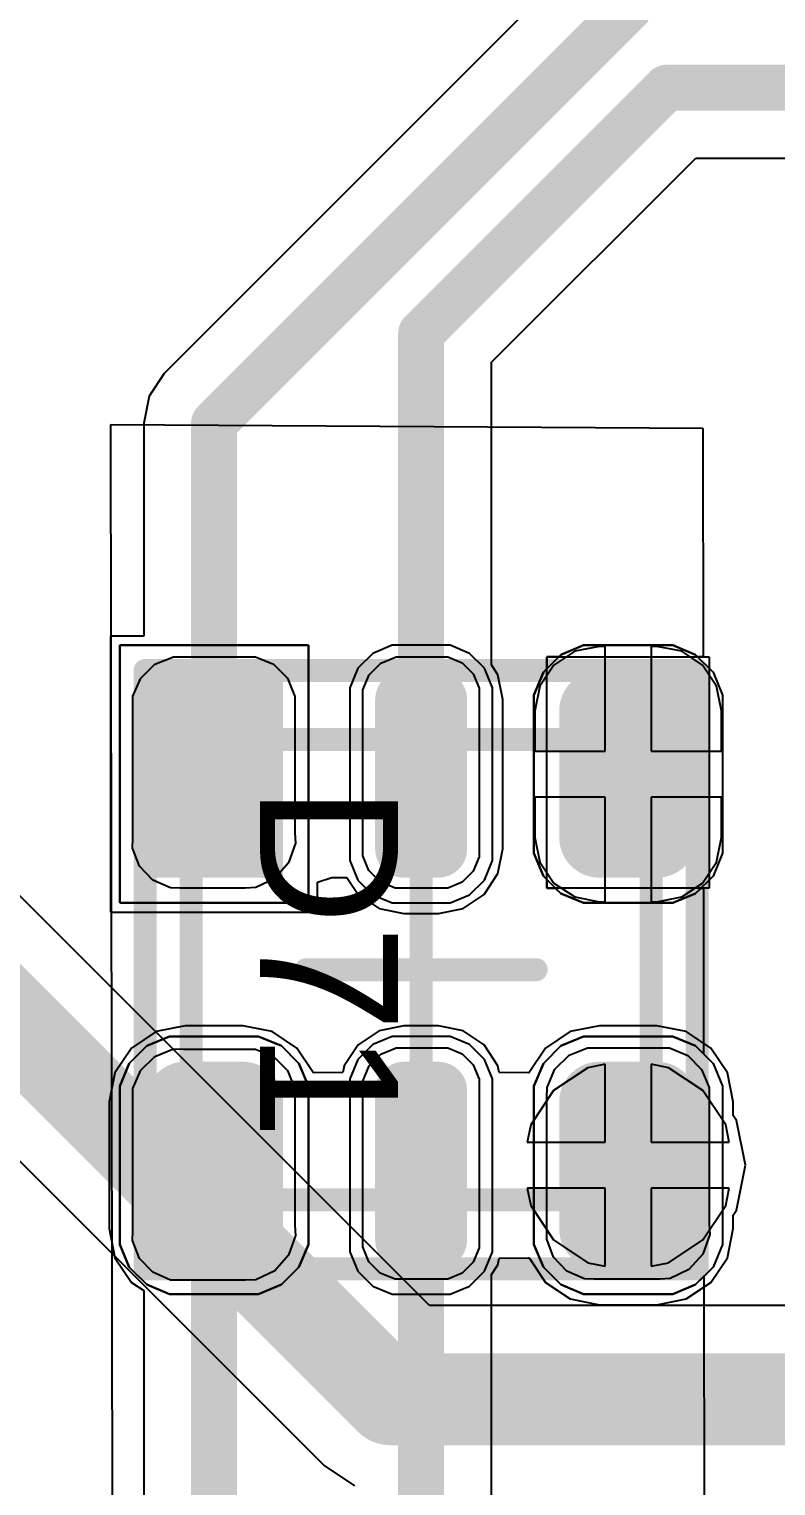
# Model space of a CAD drawing. Header units: inches. Extents: x -27 to 142, y -1 to 42.
# Drawn here: x 91.13 to 94.37, y 14.92 to 21.25 of the extents above; entities that cross this region are included whole.
import ezdxf

# ---------------------------------------------------------------- set-up
doc = ezdxf.new("R2010")
doc.units = ezdxf.units.IN
for name, color, linetype in [('Bottom Layer', 5, 'Continuous'), ('Mechanical 13', 56, 'Continuous'), ('Mechanical 15', 56, 'Continuous'), ('Top Layer', 1, 'Continuous'), ('Top Overlay', 2, 'Continuous'), ('Top Paste', 8, 'Continuous'), ('Top Solder', 216, 'Continuous'), ('Via Holes', 16, 'Continuous')]:
    doc.layers.add(name, color=color, linetype=linetype)
doc.styles.add('Arial', font='', dxfattribs={"height": 0.2})
doc.styles.get('Arial').set_extended_font_data('Arial')

# ---------------------------------------------------------------- blocks, each defined once
blk = doc.blocks.new('APA_RGB_LED_2020_843')
at = {"layer": 'Top Layer'}
h = blk.add_hatch(color=1, dxfattribs=at)
edge = h.paths.add_edge_path()
edge.add_arc((-1.125, 1.025), 0.125, 90, 180)
edge.add_line((-1.25, 1.025), (-1.25, 0.775))
edge.add_arc((-1.125, 0.775), 0.125, 180, 270)
edge.add_line((-1.125, 0.65), (-0.575, 0.65))
edge.add_arc((-0.575, 0.775), 0.125, 270, 360)
edge.add_line((-0.45, 0.775), (-0.45, 1.025))
edge.add_arc((-0.575, 1.025), 0.125, 0, 90)
edge.add_line((-0.575, 1.15), (-1.125, 1.15))
h = blk.add_hatch(color=1, dxfattribs=at)
edge = h.paths.add_edge_path()
edge.add_arc((0.575, 1.025), 0.125, 90, 180)
edge.add_line((0.45, 1.025), (0.45, 0.775))
edge.add_arc((0.575, 0.775), 0.125, 180, 270)
edge.add_line((0.575, 0.65), (1.125, 0.65))
edge.add_arc((1.125, 0.775), 0.125, 270, 360)
edge.add_line((1.25, 0.775), (1.25, 1.025))
edge.add_arc((1.125, 1.025), 0.125, 0, 90)
edge.add_line((1.125, 1.15), (0.575, 1.15))
h = blk.add_hatch(color=1, dxfattribs=at)
edge = h.paths.add_edge_path()
edge.add_arc((-1.175, 0.075), 0.075, 90, 180)
edge.add_line((-1.25, 0.075), (-1.25, -0.075))
edge.add_arc((-1.175, -0.075), 0.075, 180, 270)
edge.add_line((-1.175, -0.15), (-0.525, -0.15))
edge.add_arc((-0.525, -0.075), 0.075, 270, 360)
edge.add_line((-0.45, -0.075), (-0.45, 0.075))
edge.add_arc((-0.525, 0.075), 0.075, 0, 90)
edge.add_line((-0.525, 0.15), (-1.175, 0.15))
h = blk.add_hatch(color=1, dxfattribs=at)
edge = h.paths.add_edge_path()
edge.add_arc((0.525, 0.075), 0.075, 90, 180)
edge.add_line((0.45, 0.075), (0.45, -0.075))
edge.add_arc((0.525, -0.075), 0.075, 180, 270)
edge.add_line((0.525, -0.15), (1.175, -0.15))
edge.add_arc((1.175, -0.075), 0.075, 270, 360)
edge.add_line((1.25, -0.075), (1.25, 0.075))
edge.add_arc((1.175, 0.075), 0.075, 0, 90)
edge.add_line((1.175, 0.15), (0.525, 0.15))
blk.add_hatch(color=1, dxfattribs=at).paths.add_polyline_path([(-1.25, -0.65), (-0.45, -0.65), (-0.45, -1.15), (-1.25, -1.15)])
h = blk.add_hatch(color=1, dxfattribs=at)
edge = h.paths.add_edge_path()
edge.add_arc((0.575, -0.775), 0.125, 90, 180)
edge.add_line((0.45, -0.775), (0.45, -1.025))
edge.add_arc((0.575, -1.025), 0.125, 180, 270)
edge.add_line((0.575, -1.15), (1.125, -1.15))
edge.add_arc((1.125, -1.025), 0.125, 270, 360)
edge.add_line((1.25, -1.025), (1.25, -0.775))
edge.add_arc((1.125, -0.775), 0.125, 0, 90)
edge.add_line((1.125, -0.65), (0.575, -0.65))
at = {"layer": 'Top Paste'}
h = blk.add_hatch(color=8, dxfattribs=at)
edge = h.paths.add_edge_path()
edge.add_arc((-1.125, 1.025), 0.125, 90, 180)
edge.add_line((-1.25, 1.025), (-1.25, 0.775))
edge.add_arc((-1.125, 0.775), 0.125, 180, 270)
edge.add_line((-1.125, 0.65), (-0.575, 0.65))
edge.add_arc((-0.575, 0.775), 0.125, 270, 360)
edge.add_line((-0.45, 0.775), (-0.45, 1.025))
edge.add_arc((-0.575, 1.025), 0.125, 0, 90)
edge.add_line((-0.575, 1.15), (-1.125, 1.15))
h = blk.add_hatch(color=8, dxfattribs=at)
edge = h.paths.add_edge_path()
edge.add_arc((0.575, 1.025), 0.125, 90, 180)
edge.add_line((0.45, 1.025), (0.45, 0.775))
edge.add_arc((0.575, 0.775), 0.125, 180, 270)
edge.add_line((0.575, 0.65), (1.125, 0.65))
edge.add_arc((1.125, 0.775), 0.125, 270, 360)
edge.add_line((1.25, 0.775), (1.25, 1.025))
edge.add_arc((1.125, 1.025), 0.125, 0, 90)
edge.add_line((1.125, 1.15), (0.575, 1.15))
h = blk.add_hatch(color=8, dxfattribs=at)
edge = h.paths.add_edge_path()
edge.add_arc((-1.175, 0.075), 0.075, 90, 180)
edge.add_line((-1.25, 0.075), (-1.25, -0.075))
edge.add_arc((-1.175, -0.075), 0.075, 180, 270)
edge.add_line((-1.175, -0.15), (-0.525, -0.15))
edge.add_arc((-0.525, -0.075), 0.075, 270, 360)
edge.add_line((-0.45, -0.075), (-0.45, 0.075))
edge.add_arc((-0.525, 0.075), 0.075, 0, 90)
edge.add_line((-0.525, 0.15), (-1.175, 0.15))
h = blk.add_hatch(color=8, dxfattribs=at)
edge = h.paths.add_edge_path()
edge.add_arc((0.525, 0.075), 0.075, 90, 180)
edge.add_line((0.45, 0.075), (0.45, -0.075))
edge.add_arc((0.525, -0.075), 0.075, 180, 270)
edge.add_line((0.525, -0.15), (1.175, -0.15))
edge.add_arc((1.175, -0.075), 0.075, 270, 360)
edge.add_line((1.25, -0.075), (1.25, 0.075))
edge.add_arc((1.175, 0.075), 0.075, 0, 90)
edge.add_line((1.175, 0.15), (0.525, 0.15))
blk.add_hatch(color=8, dxfattribs=at).paths.add_polyline_path([(-1.25, -0.65), (-0.45, -0.65), (-0.45, -1.15), (-1.25, -1.15)])
h = blk.add_hatch(color=8, dxfattribs=at)
edge = h.paths.add_edge_path()
edge.add_arc((0.575, -0.775), 0.125, 90, 180)
edge.add_line((0.45, -0.775), (0.45, -1.025))
edge.add_arc((0.575, -1.025), 0.125, 180, 270)
edge.add_line((0.575, -1.15), (1.125, -1.15))
edge.add_arc((1.125, -1.025), 0.125, 270, 360)
edge.add_line((1.25, -1.025), (1.25, -0.775))
edge.add_arc((1.125, -0.775), 0.125, 0, 90)
edge.add_line((1.125, -0.65), (0.575, -0.65))
at = {"layer": 'Top Solder'}
h = blk.add_hatch(color=216, dxfattribs=at)
edge = h.paths.add_edge_path()
edge.add_arc((-1.125, 1.025), 0.175, 90, 180)
edge.add_line((-1.3, 1.025), (-1.3, 0.775))
edge.add_arc((-1.125, 0.775), 0.175, 180, 270)
edge.add_line((-1.125, 0.6), (-0.575, 0.6))
edge.add_arc((-0.575, 0.775), 0.175, 270, 360)
edge.add_line((-0.4, 0.775), (-0.4, 1.025))
edge.add_arc((-0.575, 1.025), 0.175, 0, 90)
edge.add_line((-0.575, 1.2), (-1.125, 1.2))
h = blk.add_hatch(color=216, dxfattribs=at)
edge = h.paths.add_edge_path()
edge.add_arc((0.575, 1.025), 0.175, 90, 180)
edge.add_line((0.4, 1.025), (0.4, 0.775))
edge.add_arc((0.575, 0.775), 0.175, 180, 270)
edge.add_line((0.575, 0.6), (1.125, 0.6))
edge.add_arc((1.125, 0.775), 0.175, 270, 360)
edge.add_line((1.3, 0.775), (1.3, 1.025))
edge.add_arc((1.125, 1.025), 0.175, 0, 90)
edge.add_line((1.125, 1.2), (0.575, 1.2))
h = blk.add_hatch(color=216, dxfattribs=at)
edge = h.paths.add_edge_path()
edge.add_arc((-1.175, 0.075), 0.125, 90, 180)
edge.add_line((-1.3, 0.075), (-1.3, -0.075))
edge.add_arc((-1.175, -0.075), 0.125, 180, 270)
edge.add_line((-1.175, -0.2), (-0.525, -0.2))
edge.add_arc((-0.525, -0.075), 0.125, 270, 360)
edge.add_line((-0.4, -0.075), (-0.4, 0.075))
edge.add_arc((-0.525, 0.075), 0.125, 0, 90)
edge.add_line((-0.525, 0.2), (-1.175, 0.2))
h = blk.add_hatch(color=216, dxfattribs=at)
edge = h.paths.add_edge_path()
edge.add_arc((0.525, 0.075), 0.125, 90, 180)
edge.add_line((0.4, 0.075), (0.4, -0.075))
edge.add_arc((0.525, -0.075), 0.125, 180, 270)
edge.add_line((0.525, -0.2), (1.175, -0.2))
edge.add_arc((1.175, -0.075), 0.125, 270, 360)
edge.add_line((1.3, -0.075), (1.3, 0.075))
edge.add_arc((1.175, 0.075), 0.125, 0, 90)
edge.add_line((1.175, 0.2), (0.525, 0.2))
blk.add_hatch(color=216, dxfattribs=at).paths.add_polyline_path([(-1.3, -0.6), (-0.4, -0.6), (-0.4, -1.2), (-1.3, -1.2)])
h = blk.add_hatch(color=216, dxfattribs=at)
edge = h.paths.add_edge_path()
edge.add_arc((0.575, -0.775), 0.175, 90, 180)
edge.add_line((0.4, -0.775), (0.4, -1.025))
edge.add_arc((0.575, -1.025), 0.175, 180, 270)
edge.add_line((0.575, -1.2), (1.125, -1.2))
edge.add_arc((1.125, -1.025), 0.175, 270, 360)
edge.add_line((1.3, -1.025), (1.3, -0.775))
edge.add_arc((1.125, -0.775), 0.175, 0, 90)
edge.add_line((1.125, -0.6), (0.575, -0.6))
at = {"layer": 'Mechanical 13'}
for points in [[(1, 1, 0.1, 0.1, 0), (-1, 1, 0.1, 0.1, 0)], [(-1, -1, 0.1, 0.1, 0), (-1, 1, 0.1, 0.1, 0)], [(1, -1, 0.1, 0.1, 0), (1, 1, 0.1, 0.1, 0)], [(1, -1, 0.1, 0.1, 0), (-1, -1, 0.1, 0.1, 0)]]:
    blk.add_lwpolyline(points, format="xyseb", dxfattribs=at)
for points in [[(-1.025, 1, 0.05, 0.05, 1), (-0.975, 1, 0.05, 0.05, 1)], [(-1.025, 1, 0.05, 0.05, 1), (-0.975, 1, 0.05, 0.05, 1)], [(0.975, 1, 0.05, 0.05, 1), (1.025, 1, 0.05, 0.05, 1)], [(0.975, 1, 0.05, 0.05, 1), (1.025, 1, 0.05, 0.05, 1)], [(-1.025, -1, 0.05, 0.05, 1), (-0.975, -1, 0.05, 0.05, 1)], [(-1.025, -1, 0.05, 0.05, 1), (-0.975, -1, 0.05, 0.05, 1)], [(0.975, -1, 0.05, 0.05, 1), (1.025, -1, 0.05, 0.05, 1)], [(0.975, -1, 0.05, 0.05, 1), (1.025, -1, 0.05, 0.05, 1)]]:
    blk.add_lwpolyline(points, format="xyseb", close=True, dxfattribs=at)
at = {"layer": 'Mechanical 15'}
for points in [[(-1.3, -1.2, 0.1, 0.1, 0), (-1.3, 1.2, 0.1, 0.1, 0)], [(1.3, 1.2, 0.1, 0.1, 0), (-1.3, 1.2, 0.1, 0.1, 0)], [(1.3, -1.2, 0.1, 0.1, 0), (1.3, 1.2, 0.1, 0.1, 0)], [(0, -0.5, 0.1, 0.1, 0), (0, 0.5, 0.1, 0.1, 0)], [(0.5, 0, 0.1, 0.1, 0), (-0.5, 0, 0.1, 0.1, 0)], [(1.3, -1.2, 0.1, 0.1, 0), (-1.3, -1.2, 0.1, 0.1, 0)]]:
    blk.add_lwpolyline(points, format="xyseb", dxfattribs=at)
for points in [[(-1.325, 1.2, 0.05, 0.05, 1), (-1.275, 1.2, 0.05, 0.05, 1)], [(-1.325, 1.2, 0.05, 0.05, 1), (-1.275, 1.2, 0.05, 0.05, 1)], [(1.275, 1.2, 0.05, 0.05, 1), (1.325, 1.2, 0.05, 0.05, 1)], [(1.275, 1.2, 0.05, 0.05, 1), (1.325, 1.2, 0.05, 0.05, 1)], [(-0.025, 0.5, 0.05, 0.05, 1), (0.025, 0.5, 0.05, 0.05, 1)], [(-0.525, 0, 0.05, 0.05, 1), (-0.475, 0, 0.05, 0.05, 1)], [(0.475, 0, 0.05, 0.05, 1), (0.525, 0, 0.05, 0.05, 1)], [(-0.025, -0.5, 0.05, 0.05, 1), (0.025, -0.5, 0.05, 0.05, 1)], [(-1.325, -1.2, 0.05, 0.05, 1), (-1.275, -1.2, 0.05, 0.05, 1)], [(-1.325, -1.2, 0.05, 0.05, 1), (-1.275, -1.2, 0.05, 0.05, 1)], [(1.275, -1.2, 0.05, 0.05, 1), (1.325, -1.2, 0.05, 0.05, 1)], [(1.275, -1.2, 0.05, 0.05, 1), (1.325, -1.2, 0.05, 0.05, 1)]]:
    blk.add_lwpolyline(points, format="xyseb", close=True, dxfattribs=at)
at = {"layer": 'Top Overlay'}
for p, q in [((-1.3689, 1.1929), (-1.2929, 1.2689)), ((-1.2929, 1.2689), (-1.1937, 1.31)), ((-1.1937, 1.31), (-1.14, 1.31)), ((-1.14, 1.31), (-1.14, 1.31)), ((-1.14, 1.31), (-0.56, 1.31)), ((-0.56, 1.31), (-0.5063, 1.31)), ((-0.5063, 1.31), (-0.4071, 1.2689)), ((-0.4071, 1.2689), (-0.3311, 1.1929)), ((0.3311, 1.1929), (0.4071, 1.2689)), ((0.4071, 1.2689), (0.5063, 1.31)), ((0.5063, 1.31), (0.56, 1.31)), ((0.56, 1.31), (0.56, 1.31)), ((0.56, 1.31), (1.14, 1.31)), ((1.14, 1.31), (1.1937, 1.31)), ((1.1937, 1.31), (1.2929, 1.2689)), ((1.2929, 1.2689), (1.3689, 1.1929)), ((-1.41, 1.0937), (-1.3689, 1.1929)), ((-0.3311, 1.1929), (-0.29, 1.0937)), ((0.29, 1.0937), (0.3311, 1.1929)), ((1.3689, 1.1929), (1.41, 1.0937)), ((-1.41, 1.04), (-1.41, 1.0937)), ((-0.29, 1.0937), (-0.29, 1.04)), ((0.29, 1.04), (0.29, 1.0937)), ((1.41, 1.0937), (1.41, 1.04)), ((-1.41, 0.76), (-1.41, 1.04)), ((-0.29, 1.04), (-0.29, 1.04)), ((-0.29, 1.04), (-0.29, 0.76)), ((0.29, 0.76), (0.29, 1.04)), ((1.41, 1.04), (1.41, 1.04)), ((1.41, 1.04), (1.41, 0.76)), ((-1.41, 0.76), (-1.41, 0.76)), ((-1.41, 0.7063), (-1.41, 0.76)), ((-0.29, 0.76), (-0.29, 0.7063)), ((0.29, 0.76), (0.29, 0.76)), ((0.29, 0.7063), (0.29, 0.76)), ((1.41, 0.76), (1.41, 0.7063)), ((-1.3689, 0.6071), (-1.41, 0.7063)), ((-0.29, 0.7063), (-0.3311, 0.6071)), ((0.3311, 0.6071), (0.29, 0.7063)), ((1.41, 0.7063), (1.3689, 0.6071)), ((-1.2929, 0.5311), (-1.3689, 0.6071)), ((-0.3311, 0.6071), (-0.4071, 0.5311)), ((0.4071, 0.5311), (0.3311, 0.6071)), ((1.3689, 0.6071), (1.2929, 0.5311)), ((-1.1937, 0.49), (-1.2929, 0.5311)), ((-0.4071, 0.5311), (-0.5063, 0.49)), ((0.5063, 0.49), (0.4071, 0.5311)), ((1.2929, 0.5311), (1.1937, 0.49)), ((-1.14, 0.49), (-1.1937, 0.49)), ((-0.56, 0.49), (-1.14, 0.49)), ((-0.5063, 0.49), (-0.56, 0.49)), ((-0.56, 0.49), (-0.56, 0.49)), ((0.56, 0.49), (0.5063, 0.49)), ((1.14, 0.49), (0.56, 0.49)), ((1.1937, 0.49), (1.14, 0.49)), ((1.14, 0.49), (1.14, 0.49)), ((-1.3103, 0.275), (-1.375, 0.2103)), ((-1.2258, 0.31), (-1.3103, 0.275)), ((-1.18, 0.31), (-1.2258, 0.31)), ((-0.52, 0.31), (-1.18, 0.31)), ((-0.4742, 0.31), (-0.52, 0.31)), ((-0.52, 0.31), (-0.52, 0.31)), ((-0.3897, 0.275), (-0.4742, 0.31)), ((-0.325, 0.2103), (-0.3897, 0.275)), ((0.3897, 0.275), (0.325, 0.2103)), ((0.4743, 0.31), (0.3897, 0.275)), ((0.52, 0.31), (0.4743, 0.31)), ((1.18, 0.31), (0.52, 0.31)), ((1.2258, 0.31), (1.18, 0.31)), ((1.18, 0.31), (1.18, 0.31)), ((1.3103, 0.275), (1.2258, 0.31)), ((1.375, 0.2103), (1.3103, 0.275)), ((-1.375, 0.2103), (-1.41, 0.1257)), ((-0.29, 0.1257), (-0.325, 0.2103)), ((0.325, 0.2103), (0.29, 0.1257)), ((1.41, 0.1257), (1.375, 0.2103)), ((-1.41, 0.1257), (-1.41, 0.08)), ((-1.41, 0.08), (-1.41, -0.08)), ((-1.41, 0.08), (-1.41, 0.08)), ((-0.29, 0.08), (-0.29, 0.1257)), ((-0.29, -0.08), (-0.29, 0.08)), ((0.29, 0.1257), (0.29, 0.08)), ((0.29, 0.08), (0.29, -0.08)), ((0.29, 0.08), (0.29, 0.08)), ((1.41, 0.08), (1.41, 0.1257)), ((1.41, -0.08), (1.41, 0.08)), ((-1.41, -0.08), (-1.41, -0.1258)), ((-1.41, -0.1258), (-1.375, -0.2103)), ((-0.325, -0.2103), (-0.29, -0.1258)), ((-0.29, -0.1258), (-0.29, -0.08)), ((-0.29, -0.08), (-0.29, -0.08)), ((0.29, -0.08), (0.29, -0.1258)), ((0.29, -0.1258), (0.325, -0.2103)), ((1.375, -0.2103), (1.41, -0.1258)), ((1.41, -0.1258), (1.41, -0.08)), ((1.41, -0.08), (1.41, -0.08)), ((-1.375, -0.2103), (-1.3103, -0.275)), ((-0.3897, -0.275), (-0.325, -0.2103)), ((0.325, -0.2103), (0.3897, -0.275)), ((1.3103, -0.275), (1.375, -0.2103)), ((-1.3103, -0.275), (-1.2258, -0.31)), ((-1.2258, -0.31), (-1.18, -0.31)), ((-1.18, -0.31), (-1.18, -0.31)), ((-1.18, -0.31), (-0.52, -0.31)), ((-0.52, -0.31), (-0.4742, -0.31)), ((-0.4742, -0.31), (-0.3897, -0.275)), ((0.3897, -0.275), (0.4743, -0.31)), ((0.4743, -0.31), (0.52, -0.31)), ((0.52, -0.31), (0.52, -0.31)), ((0.52, -0.31), (1.18, -0.31)), ((1.18, -0.31), (1.2258, -0.31)), ((1.2258, -0.31), (1.3103, -0.275)), ((-1.41, -1.31), (-1.41, -0.49)), ((-1.41, -0.49), (-0.29, -0.49)), ((-0.29, -0.49), (-0.29, -1.31)), ((0.4071, -0.5311), (0.5063, -0.49)), ((0.5063, -0.49), (0.56, -0.49)), ((0.56, -0.49), (0.56, -0.49)), ((0.56, -0.49), (1.14, -0.49)), ((1.14, -0.49), (1.1937, -0.49)), ((1.1937, -0.49), (1.2929, -0.5311)), ((0.3311, -0.6071), (0.4071, -0.5311)), ((1.2929, -0.5311), (1.3689, -0.6071)), ((0.29, -0.7063), (0.3311, -0.6071)), ((1.3689, -0.6071), (1.41, -0.7063)), ((0.29, -0.76), (0.29, -0.7063)), ((1.41, -0.7063), (1.41, -0.76)), ((0.29, -1.04), (0.29, -0.76)), ((1.41, -0.76), (1.41, -0.76)), ((1.41, -0.76), (1.41, -1.04)), ((0.29, -1.04), (0.29, -1.04)), ((0.29, -1.0937), (0.29, -1.04)), ((1.41, -1.04), (1.41, -1.0937)), ((0.3311, -1.1929), (0.29, -1.0937)), ((1.41, -1.0937), (1.3689, -1.1929)), ((0.4071, -1.2689), (0.3311, -1.1929)), ((1.3689, -1.1929), (1.2929, -1.2689)), ((-0.29, -1.31), (-1.41, -1.31)), ((0.5063, -1.31), (0.4071, -1.2689)), ((0.56, -1.31), (0.5063, -1.31)), ((1.14, -1.31), (0.56, -1.31)), ((1.1937, -1.31), (1.14, -1.31)), ((1.14, -1.31), (1.14, -1.31)), ((1.2929, -1.2689), (1.1937, -1.31))]:
    blk.add_line(p, q, dxfattribs=at)
at = {"layer": 'Mechanical 15', "style": 'Arial'}
blk.add_text('D71', height=0.6, dxfattribs=at).set_placement((-0.8, -0.7))

msp = doc.modelspace()

# ---------------------------------------------------------------- hatches: boundary and pattern name
at = {"layer": 'Bottom Layer'}
h = msp.add_hatch(color=5, dxfattribs=at)
edge = h.paths.add_edge_path()
edge.add_arc((93.7333, 16.3167), 0.3, 0, 360)
at = {"layer": 'Top Layer'}
h = msp.add_hatch(color=1, dxfattribs=at)
edge = h.paths.add_edge_path()
edge.add_arc((93.7333, 16.3167), 0.3, 0, 360)
at = {"layer": 'Via Holes'}
h = msp.add_hatch(color=7, dxfattribs=at)
edge = h.paths.add_edge_path()
edge.add_arc((93.7333, 16.3167), 0.15, 0, 360)

# ---------------------------------------------------------------- linework, layer by layer
at = {"layer": 'Bottom Layer'}
for p, q in [((92.8689, 15.7078), (90.9078, 17.6689)), ((90.2116, 17.2116), (92.4116, 15.0116)), ((93.5577, 16.7406), (93.4089, 16.6411)), ((93.6333, 16.7556), (93.5577, 16.7406)), ((93.6333, 16.4167), (93.6333, 16.7556)), ((93.9089, 16.7406), (93.8333, 16.7556)), ((93.8333, 16.7556), (93.8333, 16.4167)), ((94.0577, 16.6411), (93.9089, 16.7406)), ((93.4089, 16.6411), (93.3094, 16.4923)), ((94.1572, 16.4923), (94.0577, 16.6411)), ((93.3094, 16.4923), (93.2944, 16.4167)), ((94.1722, 16.4167), (94.1572, 16.4923)), ((93.2944, 16.4167), (93.6333, 16.4167)), ((93.8333, 16.4167), (94.1722, 16.4167)), ((93.6333, 16.2167), (93.2944, 16.2167)), ((93.2944, 16.2167), (93.3094, 16.1411)), ((93.6333, 15.8778), (93.6333, 16.2167)), ((94.1722, 16.2167), (93.8333, 16.2167)), ((93.8333, 16.2167), (93.8333, 15.8778)), ((94.1572, 16.1411), (94.1722, 16.2167)), ((93.3094, 16.1411), (93.4089, 15.9923)), ((94.0577, 15.9923), (94.1572, 16.1411)), ((93.4089, 15.9923), (93.5577, 15.8928)), ((93.9089, 15.8928), (94.0577, 15.9923)), ((93.5577, 15.8928), (93.6333, 15.8778)), ((93.8333, 15.8778), (93.9089, 15.8928)), ((94.7659, 15.7078), (92.8689, 15.7078)), ((92.4116, 15.0116), (92.4116, 15.0116)), ((92.4116, 15.0116), (92.5439, 14.9232))]:
    msp.add_line(p, q, dxfattribs=at)
for points in [[(90.5, 17.5, 0.4, 0.4, 0), (92.7, 15.3, 0.4, 0.4, 0)], [(92.7, 15.3, 0.4, 0.4, 0), (97.6167, 15.3, 0.4, 0.4, 0)]]:
    msp.add_lwpolyline(points, format="xyseb", dxfattribs=at)
msp.add_lwpolyline([(92.6, 15.3, 0.2, 0.2, 1), (92.8, 15.3, 0.2, 0.2, 1)], format="xyseb", close=True, dxfattribs=at)
msp.add_lwpolyline([(92.6, 15.3, 0.2, 0.2, 1), (92.8, 15.3, 0.2, 0.2, 1)], format="xyseb", close=True, dxfattribs=at)
at = {"layer": 'Top Layer'}
for p, q in [((93.5346, 21.5763), (91.717, 19.7587)), ((93.1392, 19.8066), (94.0267, 20.6941)), ((94.0267, 20.6941), (99.0733, 20.6941)), ((91.717, 19.7587), (91.6507, 19.6595)), ((93.1392, 18.4912), (93.1392, 19.8066)), ((91.6507, 19.6595), (91.6274, 19.5424)), ((91.6274, 19.5424), (91.6274, 19.5424)), ((91.6274, 19.5424), (91.6274, 18.6167)), ((91.6274, 18.6167), (91.4833, 18.6167)), ((91.4833, 18.6167), (91.4833, 17.4167)), ((93.6083, 18.5721), (93.501, 18.5507)), ((93.6333, 18.5721), (93.6083, 18.5721)), ((93.6333, 18.1167), (93.6333, 18.5721)), ((93.8583, 18.5721), (93.8333, 18.5721)), ((93.8333, 18.5721), (93.8333, 18.1167)), ((93.9656, 18.5507), (93.8583, 18.5721)), ((93.1673, 18.449), (93.1392, 18.4912)), ((93.41, 18.49), (93.3493, 18.399)), ((93.501, 18.5507), (93.41, 18.49)), ((94.0566, 18.49), (93.9656, 18.5507)), ((94.1173, 18.399), (94.0566, 18.49)), ((93.1887, 18.3417), (93.1673, 18.449)), ((93.3493, 18.399), (93.3279, 18.2917)), ((94.1387, 18.2917), (94.1173, 18.399)), ((93.1887, 17.6917), (93.1887, 18.3417)), ((93.3279, 18.2917), (93.3279, 18.1167)), ((94.1387, 18.1167), (94.1387, 18.2917)), ((93.3279, 18.1167), (93.6333, 18.1167)), ((93.8333, 18.1167), (94.1387, 18.1167)), ((93.6333, 17.9167), (93.3279, 17.9167)), ((93.3279, 17.9167), (93.3279, 17.7417)), ((93.6333, 17.4613), (93.6333, 17.9167)), ((94.1387, 17.9167), (93.8333, 17.9167)), ((93.8333, 17.9167), (93.8333, 17.4613)), ((94.1387, 17.7417), (94.1387, 17.9167)), ((93.3279, 17.7417), (93.3493, 17.6344)), ((94.1173, 17.6344), (94.1387, 17.7417)), ((93.1673, 17.5844), (93.1887, 17.6917)), ((93.3493, 17.6344), (93.41, 17.5434)), ((94.0566, 17.5434), (94.1173, 17.6344)), ((92.3833, 17.5468), (92.4453, 17.5669)), ((92.3833, 17.4167), (92.3833, 17.5468)), ((92.4453, 17.5669), (92.5103, 17.5679)), ((92.5103, 17.5679), (92.56, 17.4934)), ((93.1066, 17.4934), (93.1673, 17.5844)), ((93.41, 17.5434), (93.501, 17.4827)), ((93.9656, 17.4827), (94.0566, 17.5434)), ((92.56, 17.4934), (92.651, 17.4327)), ((93.0156, 17.4327), (93.1066, 17.4934)), ((93.501, 17.4827), (93.6083, 17.4613)), ((93.8583, 17.4613), (93.9656, 17.4827)), ((91.4833, 17.4167), (92.3833, 17.4167)), ((92.651, 17.4327), (92.7583, 17.4113)), ((92.9083, 17.4113), (93.0156, 17.4327)), ((93.6083, 17.4613), (93.6333, 17.4613)), ((93.8333, 17.4613), (93.8583, 17.4613)), ((92.7583, 17.4113), (92.9083, 17.4113)), ((91.8083, 16.9231), (91.6815, 16.8978)), ((92.0583, 16.9231), (91.8083, 16.9231)), ((92.1851, 16.8978), (92.0583, 16.9231)), ((92.7583, 16.9221), (92.651, 16.9007)), ((92.9083, 16.9221), (92.7583, 16.9221)), ((93.0156, 16.9007), (92.9083, 16.9221)), ((93.6083, 16.9231), (93.4815, 16.8978)), ((93.8583, 16.9231), (93.6083, 16.9231)), ((93.9851, 16.8978), (93.8583, 16.9231)), ((91.6815, 16.8978), (91.574, 16.826)), ((92.2926, 16.826), (92.1851, 16.8978)), ((92.651, 16.9007), (92.56, 16.84)), ((93.1066, 16.84), (93.0156, 16.9007)), ((93.4815, 16.8978), (93.374, 16.826)), ((94.0926, 16.826), (93.9851, 16.8978)), ((91.574, 16.826), (91.5022, 16.7185)), ((92.3639, 16.7194), (92.2926, 16.826)), ((92.56, 16.84), (92.4993, 16.749)), ((93.1673, 16.749), (93.1066, 16.84)), ((93.374, 16.826), (93.3027, 16.7194)), ((94.1644, 16.7185), (94.0926, 16.826)), ((91.5022, 16.7185), (91.4769, 16.5917)), ((92.3681, 16.7186), (92.3639, 16.7194)), ((92.4936, 16.7204), (92.3681, 16.7186)), ((92.4993, 16.749), (92.4936, 16.7204)), ((93.173, 16.7204), (93.1673, 16.749)), ((93.2985, 16.7186), (93.173, 16.7204)), ((93.3027, 16.7194), (93.2985, 16.7186)), ((94.1897, 16.5917), (94.1644, 16.7185)), ((91.4769, 16.5917), (91.4769, 16.0417)), ((94.1897, 16.5337), (94.1897, 16.5917)), ((94.2043, 16.5118), (94.1897, 16.5337)), ((94.2431, 16.3167), (94.2043, 16.5118)), ((94.2043, 16.1216), (94.2431, 16.3167)), ((94.1897, 16.0997), (94.2043, 16.1216)), ((94.1897, 16.0417), (94.1897, 16.0997)), ((91.4769, 16.0417), (91.5022, 15.9149)), ((94.1644, 15.9149), (94.1897, 16.0417)), ((91.5022, 15.9149), (91.574, 15.8074)), ((93.1673, 15.8844), (93.173, 15.913)), ((93.173, 15.913), (93.2985, 15.9148)), ((93.2985, 15.9148), (93.3027, 15.914)), ((93.3027, 15.914), (93.374, 15.8074)), ((94.0926, 15.8074), (94.1644, 15.9149)), ((93.1392, 15.8422), (93.1673, 15.8844)), ((93.1392, 13.6578), (93.1392, 15.8422)), ((91.574, 15.8074), (91.6274, 15.7717)), ((91.6274, 15.7717), (91.6274, 14.2967)), ((93.374, 15.8074), (93.4815, 15.7356)), ((93.9851, 15.7356), (94.0926, 15.8074)), ((93.4815, 15.7356), (93.6083, 15.7103)), ((93.6083, 15.7103), (93.8583, 15.7103)), ((93.8583, 15.7103), (93.9851, 15.7356))]:
    msp.add_line(p, q, dxfattribs=at)
for points in [[(91.9333, 19.5424, 0.2, 0.2, 0), (93.7509, 21.36, 0.2, 0.2, 0)], [(92.8333, 19.9333, 0.2, 0.2, 0), (93.9, 21, 0.2, 0.2, 0)], [(93.9, 21, 0.2, 0.2, 0), (99.2, 21, 0.2, 0.2, 0)], [(92.8333, 18.0167, 0.2, 0.2, 0), (92.8333, 19.9333, 0.2, 0.2, 0)], [(91.9333, 18.0167, 0.2, 0.2, 0), (91.9333, 19.5424, 0.2, 0.2, 0)], [(91.9333, 13.1833, 0.2, 0.2, 0), (91.9333, 16.3167, 0.2, 0.2, 0)], [(92.8333, 13.1833, 0.2, 0.2, 0), (92.8333, 16.3167, 0.2, 0.2, 0)]]:
    msp.add_lwpolyline(points, format="xyseb", dxfattribs=at)
for points in [[(93.85, 21, 0.1, 0.1, 1), (93.95, 21, 0.1, 0.1, 1)], [(93.85, 21, 0.1, 0.1, 1), (93.95, 21, 0.1, 0.1, 1)], [(92.7833, 19.9333, 0.1, 0.1, 1), (92.8833, 19.9333, 0.1, 0.1, 1)], [(92.7833, 19.9333, 0.1, 0.1, 1), (92.8833, 19.9333, 0.1, 0.1, 1)], [(91.8833, 19.5424, 0.1, 0.1, 1), (91.9833, 19.5424, 0.1, 0.1, 1)], [(91.8833, 19.5424, 0.1, 0.1, 1), (91.9833, 19.5424, 0.1, 0.1, 1)], [(91.8833, 18.0167, 0.1, 0.1, 1), (91.9833, 18.0167, 0.1, 0.1, 1)], [(92.7833, 18.0167, 0.1, 0.1, 1), (92.8833, 18.0167, 0.1, 0.1, 1)], [(91.8833, 16.3167, 0.1, 0.1, 1), (91.9833, 16.3167, 0.1, 0.1, 1)], [(92.7833, 16.3167, 0.1, 0.1, 1), (92.8833, 16.3167, 0.1, 0.1, 1)]]:
    msp.add_lwpolyline(points, format="xyseb", close=True, dxfattribs=at)
at = {"layer": 'Top Overlay'}
for p, q in [((91.4849, 19.5365), (94.0582, 19.5206)), ((91.5055, 6.5435), (91.4849, 19.5365)), ((94.0582, 19.5206), (94.0592, 18.5267)), ((92.3433, 18.5767), (91.5233, 18.5767)), ((91.5233, 18.5767), (91.5233, 17.4567)), ((92.3433, 17.4567), (92.3433, 18.5767)), ((92.7075, 18.5767), (92.623, 18.5417)), ((92.959, 18.5767), (92.7075, 18.5767)), ((93.0436, 18.5417), (92.959, 18.5767)), ((93.5396, 18.5767), (93.4404, 18.5356)), ((93.927, 18.5767), (93.5396, 18.5767)), ((94.0262, 18.5356), (93.927, 18.5767)), ((91.6145, 18.4345), (91.6764, 18.495)), ((91.6764, 18.495), (91.7568, 18.5272)), ((91.7568, 18.5272), (91.8, 18.5266)), ((91.8, 18.5266), (91.8, 18.5267)), ((91.8, 18.5267), (92.07, 18.5267)), ((92.07, 18.5267), (92.1128, 18.5267)), ((92.1128, 18.5267), (92.1918, 18.494)), ((92.1918, 18.494), (92.2523, 18.4335)), ((92.623, 18.5417), (92.5583, 18.477)), ((92.6074, 18.4487), (92.658, 18.4993)), ((92.658, 18.4993), (92.7242, 18.5267)), ((92.7242, 18.5267), (92.76, 18.5267)), ((92.76, 18.5267), (92.76, 18.5267)), ((92.76, 18.5267), (92.915, 18.5267)), ((92.915, 18.5267), (92.9488, 18.5267)), ((92.9488, 18.5267), (93.0113, 18.5008)), ((93.0113, 18.5008), (93.0591, 18.453)), ((93.1083, 18.477), (93.0436, 18.5417)), ((93.38, 17.5217), (93.38, 18.5267)), ((93.38, 18.5267), (94.085, 18.5267)), ((93.4315, 18.5267), (93.38, 18.5267)), ((93.38, 18.5267), (93.38, 18.4752)), ((93.4404, 18.5356), (93.4315, 18.5267)), ((94.0351, 18.5267), (94.0262, 18.5356)), ((94.0592, 18.5267), (94.0351, 18.5267)), ((94.085, 18.5267), (94.085, 17.5217)), ((91.5805, 18.355), (91.6145, 18.4345)), ((92.2523, 18.4335), (92.285, 18.3545)), ((92.5583, 18.477), (92.5233, 18.3924)), ((92.58, 18.3825), (92.6074, 18.4487)), ((93.0591, 18.453), (93.085, 18.3905)), ((93.1433, 18.3924), (93.1083, 18.477)), ((93.3644, 18.4596), (93.3233, 18.3604)), ((93.38, 18.4752), (93.3644, 18.4596)), ((92.5233, 18.3924), (92.5233, 18.3467)), ((92.58, 18.3467), (92.58, 18.3825)), ((93.085, 18.3905), (93.085, 18.3567)), ((93.1433, 18.3467), (93.1433, 18.3924)), ((91.58, 18.3117), (91.5805, 18.355)), ((91.58, 17.7367), (91.58, 18.3117)), ((92.285, 18.3545), (92.285, 18.3117)), ((92.285, 18.3117), (92.285, 18.3117)), ((92.285, 18.3117), (92.285, 17.7617)), ((92.5233, 18.3467), (92.5233, 17.6867)), ((92.58, 17.6967), (92.58, 18.3467)), ((93.085, 18.3567), (93.085, 18.3567)), ((93.085, 18.3567), (93.085, 17.6917)), ((93.1433, 17.6867), (93.1433, 18.3467)), ((93.3233, 18.3604), (93.3233, 18.3067)), ((93.3233, 18.3067), (93.3233, 17.7267)), ((91.579, 17.6949), (91.58, 17.7367)), ((91.58, 17.7367), (91.58, 17.7367)), ((92.285, 17.7617), (92.2875, 17.7164)), ((91.6092, 17.617), (91.579, 17.6949)), ((92.2875, 17.7164), (92.2575, 17.6309)), ((92.5233, 17.6867), (92.5233, 17.6409)), ((92.58, 17.6619), (92.58, 17.6967)), ((92.58, 17.6967), (92.58, 17.6967)), ((93.085, 17.6917), (93.085, 17.6579)), ((93.1433, 17.6409), (93.1433, 17.6867)), ((93.3233, 17.7267), (93.3233, 17.673)), ((93.3233, 17.673), (93.3644, 17.5738)), ((91.6668, 17.5565), (91.6092, 17.617)), ((92.2575, 17.6309), (92.197, 17.5634)), ((92.5233, 17.6409), (92.5583, 17.5564)), ((92.6066, 17.5976), (92.58, 17.6619)), ((93.085, 17.6579), (93.0591, 17.5954)), ((93.1083, 17.5564), (93.1433, 17.6409)), ((91.7432, 17.5227), (91.6668, 17.5565)), ((92.197, 17.5634), (92.1153, 17.5242)), ((92.5583, 17.5564), (92.623, 17.4917)), ((92.6559, 17.5483), (92.6066, 17.5976)), ((92.7202, 17.5217), (92.6559, 17.5483)), ((93.0113, 17.5476), (92.9488, 17.5217)), ((93.0591, 17.5954), (93.0113, 17.5476)), ((93.0436, 17.4917), (93.1083, 17.5564)), ((93.3644, 17.5738), (93.38, 17.5582)), ((93.38, 17.5582), (93.38, 17.5217)), ((91.785, 17.5217), (91.7432, 17.5227)), ((92.07, 17.5217), (91.785, 17.5217)), ((92.1153, 17.5242), (92.07, 17.5217)), ((92.07, 17.5217), (92.07, 17.5217)), ((92.623, 17.4917), (92.7075, 17.4567)), ((92.755, 17.5217), (92.7202, 17.5217)), ((92.915, 17.5217), (92.755, 17.5217)), ((92.9488, 17.5217), (92.915, 17.5217)), ((92.915, 17.5217), (92.915, 17.5217)), ((92.959, 17.4567), (93.0436, 17.4917)), ((94.085, 17.5217), (93.38, 17.5217)), ((93.38, 17.5217), (93.4165, 17.5217)), ((93.4165, 17.5217), (93.4404, 17.4978)), ((93.4404, 17.4978), (93.5396, 17.4567)), ((93.927, 17.4567), (94.0262, 17.4978)), ((94.0262, 17.4978), (94.0501, 17.5217)), ((94.0501, 17.5217), (94.0602, 17.5217)), ((94.0602, 17.5217), (94.0609, 16.8009)), ((91.5233, 17.4567), (92.3433, 17.4567)), ((92.7075, 17.4567), (92.959, 17.4567)), ((93.5396, 17.4567), (93.927, 17.4567)), ((91.7396, 16.8767), (91.6404, 16.8356)), ((92.127, 16.8767), (91.7396, 16.8767)), ((92.2262, 16.8356), (92.127, 16.8767)), ((92.7075, 16.8767), (92.623, 16.8417)), ((92.959, 16.8767), (92.7075, 16.8767)), ((93.0436, 16.8417), (92.959, 16.8767)), ((93.5396, 16.8767), (93.4404, 16.8356)), ((93.927, 16.8767), (93.5396, 16.8767)), ((94.0262, 16.8356), (93.927, 16.8767)), ((91.6404, 16.8356), (91.5644, 16.7596)), ((91.6145, 16.7295), (91.6764, 16.79)), ((91.6764, 16.79), (91.7568, 16.8222)), ((91.7568, 16.8222), (91.8, 16.8216)), ((91.8, 16.8216), (91.8, 16.8217)), ((91.8, 16.8217), (92.07, 16.8217)), ((92.07, 16.8217), (92.1128, 16.8217)), ((92.1128, 16.8217), (92.1918, 16.789)), ((92.1918, 16.789), (92.2523, 16.7285)), ((92.3022, 16.7596), (92.2262, 16.8356)), ((92.623, 16.8417), (92.5583, 16.777)), ((92.6074, 16.7487), (92.658, 16.7993)), ((92.658, 16.7993), (92.7242, 16.8267)), ((92.7242, 16.8267), (92.76, 16.8267)), ((92.76, 16.8267), (92.76, 16.8267)), ((92.76, 16.8267), (92.915, 16.8267)), ((92.915, 16.8267), (92.9488, 16.8267)), ((92.9488, 16.8267), (93.0113, 16.8008)), ((93.0113, 16.8008), (93.0591, 16.753)), ((93.1083, 16.777), (93.0436, 16.8417)), ((93.4404, 16.8356), (93.3644, 16.7596)), ((93.4145, 16.7345), (93.4764, 16.795)), ((93.4764, 16.795), (93.5568, 16.8272)), ((93.5568, 16.8272), (93.6, 16.8266)), ((93.6, 16.8266), (93.6, 16.8267)), ((93.6, 16.8267), (93.87, 16.8267)), ((93.87, 16.8267), (93.9128, 16.8267)), ((93.9128, 16.8267), (93.9918, 16.794)), ((93.9918, 16.794), (94.0523, 16.7335)), ((94.0609, 16.8009), (94.0262, 16.8356)), ((91.5644, 16.7596), (91.5233, 16.6604)), ((91.5805, 16.65), (91.6145, 16.7295)), ((92.2523, 16.7285), (92.285, 16.6495)), ((92.3433, 16.6604), (92.3022, 16.7596)), ((92.5583, 16.777), (92.5233, 16.6924)), ((92.58, 16.6825), (92.6074, 16.7487)), ((93.0591, 16.753), (93.085, 16.6905)), ((93.1433, 16.6924), (93.1083, 16.777)), ((93.3644, 16.7596), (93.3233, 16.6604)), ((93.3805, 16.655), (93.4145, 16.7345)), ((94.0523, 16.7335), (94.085, 16.6545)), ((91.5233, 16.6604), (91.5233, 16.6067)), ((92.3433, 16.6067), (92.3433, 16.6604)), ((92.5233, 16.6924), (92.5233, 16.6467)), ((92.58, 16.6467), (92.58, 16.6825)), ((93.085, 16.6905), (93.085, 16.6567)), ((93.085, 16.6567), (93.085, 16.6567)), ((93.085, 16.6567), (93.085, 15.9917)), ((93.1433, 16.6467), (93.1433, 16.6924)), ((93.3233, 16.6604), (93.3233, 16.6067)), ((93.38, 16.6117), (93.3805, 16.655)), ((94.085, 16.6545), (94.085, 16.6117)), ((91.5233, 16.6067), (91.5233, 16.0267)), ((91.58, 16.6067), (91.5805, 16.65)), ((91.58, 16.0317), (91.58, 16.6067)), ((92.285, 16.6495), (92.285, 16.6067)), ((92.285, 16.6067), (92.285, 16.6067)), ((92.285, 16.6067), (92.285, 16.0567)), ((92.3433, 16.0267), (92.3433, 16.6067)), ((92.5233, 16.6467), (92.5233, 15.9867)), ((92.58, 15.9967), (92.58, 16.6467)), ((93.1433, 15.9867), (93.1433, 16.6467)), ((93.3233, 16.6067), (93.3233, 16.0267)), ((93.38, 16.0367), (93.38, 16.6117)), ((94.085, 16.6117), (94.085, 16.6117)), ((94.085, 16.6117), (94.085, 16.0617)), ((91.5233, 16.0267), (91.5233, 15.973)), ((91.579, 15.9899), (91.58, 16.0317)), ((91.58, 16.0317), (91.58, 16.0317)), ((92.285, 16.0567), (92.2875, 16.0114)), ((92.3433, 15.973), (92.3433, 16.0267)), ((93.3233, 16.0267), (93.3233, 15.973)), ((93.379, 15.9949), (93.38, 16.0367)), ((93.38, 16.0367), (93.38, 16.0367)), ((94.085, 16.0617), (94.0875, 16.0164)), ((91.5233, 15.973), (91.5644, 15.8738)), ((91.6092, 15.912), (91.579, 15.9899)), ((92.2875, 16.0114), (92.2575, 15.9259)), ((92.3022, 15.8738), (92.3433, 15.973)), ((92.5233, 15.9867), (92.5233, 15.9409)), ((92.58, 15.9619), (92.58, 15.9967)), ((92.58, 15.9967), (92.58, 15.9967)), ((92.6066, 15.8976), (92.58, 15.9619)), ((93.085, 15.9579), (93.0591, 15.8954)), ((93.085, 15.9917), (93.085, 15.9579)), ((93.1433, 15.9409), (93.1433, 15.9867)), ((93.3233, 15.973), (93.3644, 15.8738)), ((93.4092, 15.917), (93.379, 15.9949)), ((94.0875, 16.0164), (94.0575, 15.9309)), ((91.6668, 15.8515), (91.6092, 15.912)), ((92.2575, 15.9259), (92.197, 15.8584)), ((92.5233, 15.9409), (92.5583, 15.8564)), ((92.6559, 15.8483), (92.6066, 15.8976)), ((93.0591, 15.8954), (93.0113, 15.8476)), ((93.1083, 15.8564), (93.1433, 15.9409)), ((93.4668, 15.8565), (93.4092, 15.917)), ((94.0575, 15.9309), (93.997, 15.8634)), ((91.5644, 15.8738), (91.6404, 15.7978)), ((91.7432, 15.8177), (91.6668, 15.8515)), ((92.197, 15.8584), (92.1153, 15.8192)), ((92.2262, 15.7978), (92.3022, 15.8738)), ((92.5583, 15.8564), (92.623, 15.7917)), ((92.7202, 15.8217), (92.6559, 15.8483)), ((93.0113, 15.8476), (92.9488, 15.8217)), ((93.0436, 15.7917), (93.1083, 15.8564)), ((93.3644, 15.8738), (93.4404, 15.7978)), ((93.5432, 15.8227), (93.4668, 15.8565)), ((93.997, 15.8634), (93.9153, 15.8242)), ((94.0262, 15.7978), (94.0619, 15.8335)), ((94.0619, 15.8335), (94.0641, 13.6933)), ((91.6404, 15.7978), (91.7396, 15.7567)), ((91.785, 15.8167), (91.7432, 15.8177)), ((92.07, 15.8167), (91.785, 15.8167)), ((92.1153, 15.8192), (92.07, 15.8167)), ((92.07, 15.8167), (92.07, 15.8167)), ((92.127, 15.7567), (92.2262, 15.7978)), ((92.623, 15.7917), (92.7075, 15.7567)), ((92.755, 15.8217), (92.7202, 15.8217)), ((92.915, 15.8217), (92.755, 15.8217)), ((92.9488, 15.8217), (92.915, 15.8217)), ((92.915, 15.8217), (92.915, 15.8217)), ((92.959, 15.7567), (93.0436, 15.7917)), ((93.4404, 15.7978), (93.5396, 15.7567)), ((93.585, 15.8217), (93.5432, 15.8227)), ((93.87, 15.8217), (93.585, 15.8217)), ((93.9153, 15.8242), (93.87, 15.8217)), ((93.87, 15.8217), (93.87, 15.8217)), ((93.927, 15.7567), (94.0262, 15.7978)), ((91.7396, 15.7567), (92.127, 15.7567)), ((92.7075, 15.7567), (92.959, 15.7567)), ((93.5396, 15.7567), (93.927, 15.7567))]:
    msp.add_line(p, q, dxfattribs=at)

# ---------------------------------------------------------------- block references
at = {"rotation": 270}
msp.add_blockref('APA_RGB_LED_2020_843', (92.8333, 17.1667), dxfattribs=at)

doc.saveas('drawing.dxf')
